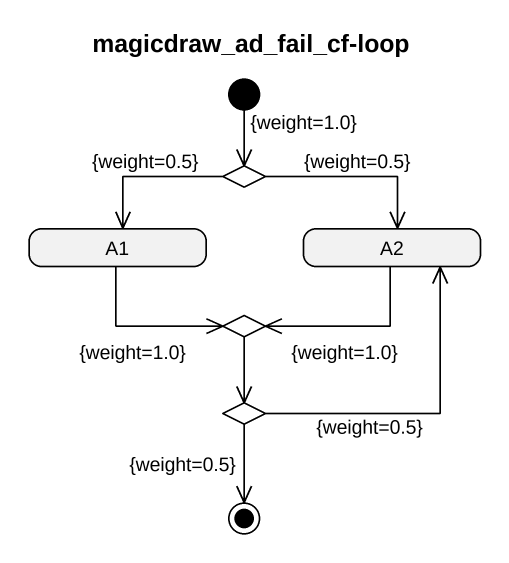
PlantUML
@startuml
title magicdraw_ad_fail_cf-loop
hide empty description
state choice1 <<choice>>
state A1
state A2
state choice2 <<choice>>
state choice3 <<choice>>
[*] --> choice1 : {weight=1.0}
choice1 -left-> A1 : {weight=0.5}
choice1 -right-> A2 : {weight=0.5}
A1 --> choice2 : {weight=1.0}
A2 -left-> choice2 : {weight=1.0}
choice2 --> choice3
choice3 -up-> A2 : {weight=0.5}
choice3 --> [*] : {weight=0.5}
@enduml
